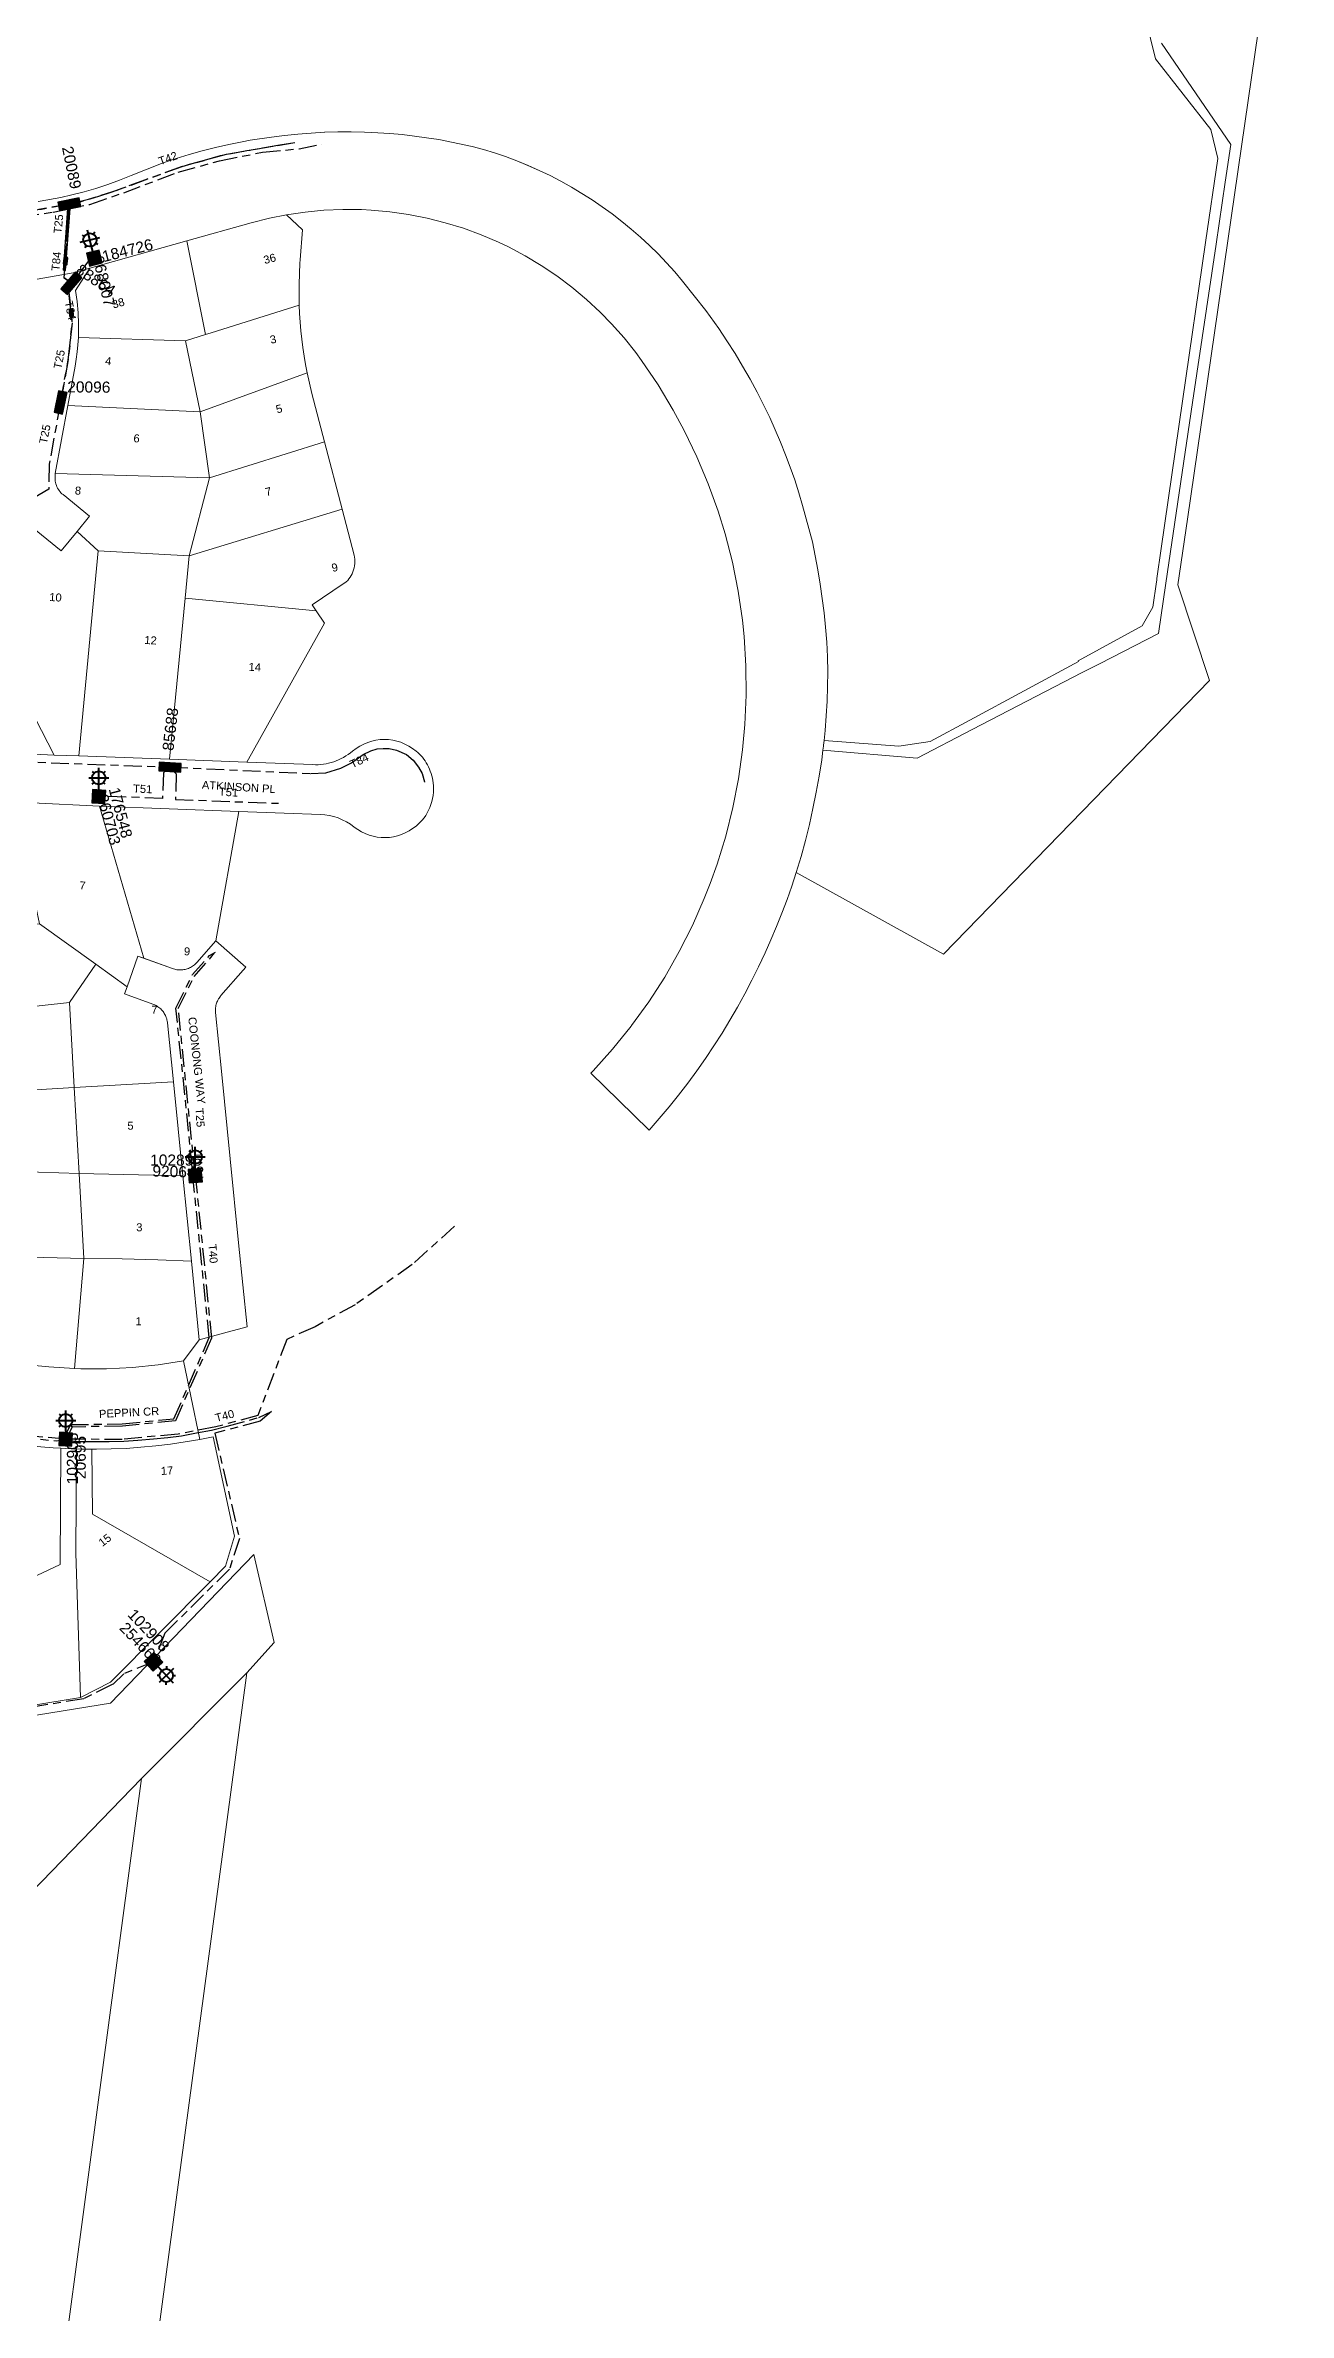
# Model space of a CAD drawing. Header units: metres. Extents: x 299140 to 300955, y 6226202 to 6227439.
# Drawn here: x 300661 to 300941, y 6226477 to 6226987 of the extents above; entities that cross this region are included whole.
import ezdxf
from ezdxf.enums import TextEntityAlignment as Align

# ---------------------------------------------------------------- set-up
doc = ezdxf.new("R2010")
doc.units = ezdxf.units.M
doc.linetypes.add('Cable Exist UG', pattern=[8.2, 4, -1.2, 1.8, -1.2])
doc.layers.get('0').update_dxf_attribs({"color": 6})
doc.layers.add('Cadastre Land Parcels_SP_EXT', color=9, linetype='Continuous', lineweight=5)
doc.layers.add('Cadastre Roads_SP_EXT', color=9, linetype='Continuous', lineweight=5)
for name, color, linetype in [('Duct_SP_EXT', 7, 'Continuous'), ('Equip_LV_EXT', 7, 'Continuous'), ('Equip_SL_EXT', 7, 'Continuous'), ('Equip_SP_SL_EXT', 7, 'Continuous'), ('Mains_HV_EXT', 7, 'Continuous'), ('Mains_LV_EXT', 7, 'Continuous'), ('Mains_SL_EXT', 7, 'Continuous'), ('SupportsUG_SP_LV_EXT', 7, 'Continuous'), ('SupportsUG_SP_LV_SL_EXT', 7, 'Continuous')]:
    doc.layers.add(name, color=color, linetype=linetype)
doc.styles.add('COLUMN_LABEL', font='arial.ttf')
doc.styles.add('iecARIAL', font='arial.ttf', dxfattribs={"height": 2})
doc.styles.add('POLE_LABEL', font='arial.ttf')
doc.styles.get("Standard").update_dxf_attribs({"font": 'arial.ttf'})

# ---------------------------------------------------------------- blocks, each defined once
blk = doc.blocks.new('COLUMN_EXT')
blk.add_hatch(color=256).paths.add_polyline_path([(-1.49, 1.48), (-1.49, -1.49), (1.48, -1.49), (1.48, 1.48)])
blk.add_lwpolyline([(-1.49, -1.49), (1.48, -1.49), (1.48, 1.48), (-1.49, 1.48)], close=True)
for tag, height, style, flags, p in [('STRUCTURE_PLANT_NUMBER', 0.2, 'POLE_LABEL', 9, (1.81, 0.03)), ('ASSET_NUM', 2.5, 'COLUMN_LABEL', 8, (2, 2)), ('STREET_CODE', 0.2, 'COLUMN_LABEL', 9, (1.81, -0.2))]:
    blk.add_attdef(tag, text='', height=height, dxfattribs=dict(style=style, flags=flags)).set_placement(p, align=Align.MIDDLE_LEFT)
at = {"flags": 1}
blk.add_attdef('Z', (1.81, -2.35), '', height=0.2, dxfattribs=at)
at = {"flags": 9}
for tag, p in [('COLUMN_TYPE', (1.81, -0.4)), ('OWNED_BY', (1.81, -0.6)), ('STATE', (1.81, -0.8)), ('USAGE', (1.81, -1)), ('STREETNAME', (1.81, -1.6)), ('SUBURB', (1.81, -1.8)), ('LEGEND', (1.81, -1.2)), ('LOCATION', (1.81, -1.4)), ('NOTES', (1.81, -2))]:
    blk.add_attdef(tag, text='', height=0.2, dxfattribs=at).set_placement(p, align=Align.MIDDLE_LEFT)
blk = doc.blocks.new('PILLAR_EXT')
blk.add_hatch(color=256).paths.add_polyline_path([(-2.475, 0.99), (-2.475, -0.99), (2.475, -0.99), (2.475, 0.99)])
blk.add_lwpolyline([(-2.475, -0.99), (2.475, -0.99), (2.475, 0.99), (-2.475, 0.99)], close=True)
at = {"style": 'iecARIAL', "flags": 8}
blk.add_attdef('ASSET_NUM', (1.5, 3.5), '', height=2.5, dxfattribs=at)
for tag, p, flags in [('OWNED_BY', (0, -0.2), 9), ('STATE', (0, -0.4), 9), ('SUPPORT_TYPE', (0, -0.6), 9), ('STREETNAME', (0, -1.8), 9), ('SUBURB', (0, -2), 1), ('USAGE', (0, -0.8), 9), ('LEGEND', (0, -1), 9), ('LOCATION', (0, -1.2), 9), ('NOTES', (0, -1.4), 9), ('PARENT', (0, -1.6), 9)]:
    blk.add_attdef(tag, p, '', height=0.2, dxfattribs=dict(flags=flags))
blk = doc.blocks.new('SL_LANTERN_EXT')
at = {"lineweight": 40}
for p, q in [((-1.46, 5.68), (-1.06, 5.28)), ((0, 1.97), (0, 6.47)), ((1.46, 5.68), (1.06, 5.28)), ((-2.25, 4.22), (2.25, 4.22)), ((-1.46, 2.76), (-1.06, 3.16)), ((0, 0), (0, 2.72)), ((1.46, 2.76), (1.06, 3.16))]:
    blk.add_line(p, q, dxfattribs=at)
blk.add_circle((0, 4.22), 1.5, dxfattribs=at)
at = {"style": 'iecARIAL', "flags": 8}
blk.add_attdef('ASSET_NUM', (1.5, 1.5), '', height=2.5, dxfattribs=at)
for tag, p, height, flags in [('OPERATING_VOLTAGE', (0.98, -1.65), 0.2, 9), ('ORIENTATION', (0.98, -1.85), 0.2, 9), ('OWNED_BY', (0.98, -2.05), 0.2, 9), ('STATE', (0.98, -2.25), 0.2, 9), ('CONSTRUCTED_VOLTAGE', (0.98, -0.65), 0.2, 9), ('CONTROL_TYPE', (0.98, -0.85), 0.2, 9), ('LANTERN_PURPOSE', (0.98, -1.05), 0.2, 9), ('LANTERN_TYPE', (0.98, -1.25), 0.2, 9), ('NO_PHASES', (0.98, -1.45), 0.2, 9), ('USAGE', (0.98, -2.45), 0.2, 9), ('CEXIST', (0.98, -2.65), 0.2, 9), ('CNEW', (0.98, -2.85), 0.2, 9), ('CNUMBER', (0.98, -3.05), 0.2, 9), ('CREMOVE', (0.98, -3.25), 0.2, 9), ('CREPLACE', (0.98, -3.45), 0.2, 9), ('LKINGHEIGHT', (0.98, -3.65), 0.2, 9), ('LBRACKET', (0.98, -3.85), 0.2, 9), ('LBRACKETVOCAB', (0.98, -4.05), 0.2, 9), ('LCATEGORY', (0.98, -4.25), 0.2, 9), ('LCHARGE1', (0.98, -4.45), 0.2, 9), ('LCHARGE1PERCENT', (0.98, -4.65), 0.2, 9), ('LCHARGE2', (0.98, -4.85), 0.2, 9), ('LCHARGE2PERCENT', (0.98, -5.05), 0.2, 9), ('LCHARGE3', (0.98, -5.25), 0.2, 9), ('LNUMBER', (2.18, -3.25), 2.5, 8), ('STREETNAME', (0.98, -9.25), 0.2, 9), ('SUBURB', (0.98, -9.45), 0.2, 1), ('LCHARGE3PERCENT', (0.98, -5.45), 0.2, 9), ('LEXIST', (0.98, -5.65), 0.2, 9), ('LLAMP', (0.98, -5.85), 0.2, 9), ('LLAMPVOCAB', (0.98, -6.05), 0.2, 9), ('LMAST', (0.98, -6.25), 0.2, 9), ('LMASTVOCAB', (0.98, -6.45), 0.2, 9), ('LNEW', (0.98, -6.65), 0.2, 9), ('LANTNUMBER', (0.98, -6.85), 0.2, 9), ('LOUTREACH', (0.98, -7.25), 0.2, 9), ('LOUTREACHVOCAB', (0.98, -7.45), 0.2, 9), ('LRATECODE', (0.98, -7.65), 0.2, 9), ('LREMOVE', (0.98, -7.85), 0.2, 9), ('LREPLACE', (0.98, -8.05), 0.2, 9), ('LTYPE', (0.98, -8.25), 0.2, 9), ('LTYPEVOCAB', (0.98, -8.45), 0.2, 9), ('LEGEND', (0.98, -8.65), 0.2, 9), ('LOCATION', (0.98, -8.85), 0.2, 9), ('NOTES', (0.98, -9.05), 0.2, 9)]:
    blk.add_attdef(tag, p, '', height=height, dxfattribs=dict(flags=flags))
blk = doc.blocks.new('LV_STJ_EXT')
h = blk.add_hatch(color=256)
edge = h.paths.add_edge_path()
edge.add_ellipse((-0.59, 0.13), major_axis=(0.226, 0.226), ratio=1, start_angle=45, end_angle=135)
edge.add_line((-0.91, 0.13), (-0.91, -0.13))
edge.add_ellipse((-0.59, -0.13), major_axis=(0.226, 0.226), ratio=1, start_angle=135, end_angle=225)
edge.add_line((-0.59, -0.45), (0.59, -0.45))
edge.add_ellipse((0.59, -0.13), major_axis=(-0.226, 0.226), ratio=1, start_angle=135, end_angle=225)
edge.add_line((0.91, -0.13), (0.91, 0.13))
edge.add_ellipse((0.59, 0.13), major_axis=(-0.226, 0.226), ratio=1, start_angle=225, end_angle=315)
edge.add_line((0.59, 0.45), (-0.59, 0.45))
blk.add_lwpolyline([(-0.91, 0.13), (-0.91, -0.13, 0.414214), (-0.59, -0.45), (0.59, -0.45, 0.414214), (0.91, -0.13), (0.91, 0.13, 0.414214), (0.59, 0.45), (-0.59, 0.45, 0.414214)], format="xyb", close=True)
at = {"flags": 1}
blk.add_attdef('Z', (0, 0), '', height=0.2, dxfattribs=at)
at = {"flags": 9}
for tag, p in [('ORIENTATION', (0, 0)), ('USAGE', (0, -0.2)), ('LEGEND', (0, -0.4)), ('NOTES', (0, -0.6))]:
    blk.add_attdef(tag, text='', height=0.2, dxfattribs=at).set_placement(p, align=Align.MIDDLE_LEFT)
blk = doc.blocks.new('CONNECTOR_NODE_EXT')
h = blk.add_hatch(color=256)
edge = h.paths.add_edge_path()
edge.add_arc((0, 0), 0.5, 0, 360)
blk.add_circle((0, 0), 0.5)
at = {"flags": 1}
blk.add_attdef('Z', (0, 0), '', height=0.2, dxfattribs=at)
at = {"flags": 9}
for tag, p in [('CONNECTOR_TYPE', (0, 0)), ('CONSTRUCTED_VOLTAGE', (0, -0.2)), ('OPERATING_VOLTAGE', (0, -0.6)), ('ORIENTATION', (0, -0.8)), ('SUBTYPE', (0, -1)), ('NO_PHASES', (0, -0.4)), ('USAGE', (0, -1.2)), ('NOTES', (0, -1.4))]:
    blk.add_attdef(tag, text='', height=0.2, dxfattribs=at).set_placement(p, align=Align.MIDDLE_LEFT)

msp = doc.modelspace()

# ---------------------------------------------------------------- linework, layer by layer
at = {"layer": 'Cadastre Land Parcels_SP_EXT', "linetype": 'Continuous'}
for points in [[(300912.42, 6226987.69), (300928.02, 6226964.91), (300926.74, 6226956.45), (300924.71, 6226942.5), (300919.41, 6226906.89), (300913.4, 6226866.26), (300911.72, 6226854.94), (300898.46, 6226848.09), (300894.58, 6226846.11), (300869.83, 6226833.32), (300857.45, 6226826.88), (300836.27, 6226828.64), (300835.99, 6226826.52), (300835.41, 6226822.83), (300834.76, 6226819.18), (300834.02, 6226815.54), (300833.21, 6226811.92), (300832.31, 6226808.32), (300831.33, 6226804.74), (300830.26, 6226801.17), (300863.42, 6226782.76), (300923.23, 6226844.3), (300916.09, 6226865.83), (300918.24, 6226880.63), (300941.03, 6227037.52)], [(300659.72, 6226952.14), (300661.92, 6226952.47), (300662.27, 6226952.53), (300664.8, 6226953), (300667.32, 6226953.57), (300670.04, 6226954.26), (300672.73, 6226955.05), (300675.4, 6226955.93), (300678.04, 6226956.89), (300680.64, 6226957.94), (300687.84, 6226960.81), (300690.74, 6226961.77), (300693.68, 6226962.65), (300696.65, 6226963.48), (300699.63, 6226964.24), (300702.62, 6226964.93), (300705.63, 6226965.55), (300707.42, 6226965.9), (300712.18, 6226966.59), (300715.16, 6226966.97), (300718.14, 6226967.27), (300721.13, 6226967.51), (300724.12, 6226967.67), (300724.21, 6226967.67), (300727.12, 6226967.75), (300730.11, 6226967.76), (300733.11, 6226967.7), (300736.11, 6226967.55), (300738.86, 6226967.38), (300741.62, 6226967.14), (300744.37, 6226966.83), (300747.11, 6226966.46), (300749.84, 6226966.03), (300757.37, 6226964.5), (300759.88, 6226963.8), (300762.36, 6226963.05), (300764.82, 6226962.21), (300767.38, 6226961.26), (300769.91, 6226960.22), (300772.42, 6226959.11), (300774.88, 6226957.92), (300777.32, 6226956.66), (300779.71, 6226955.33), (300782.06, 6226953.92), (300784.37, 6226952.45), (300786.63, 6226950.91), (300788.84, 6226949.3), (300791.02, 6226947.64), (300793.14, 6226945.9), (300795.22, 6226944.1), (300797.23, 6226942.24), (300799.19, 6226940.32), (300801.08, 6226938.33), (300802.91, 6226936.29), (300804.7, 6226934.18), (300809.89, 6226927.58), (300810.89, 6226926.24), (300812.82, 6226923.51), (300814.68, 6226920.73), (300816.48, 6226917.9), (300818.2, 6226915.04), (300819.86, 6226912.13), (300821.45, 6226909.18), (300822.97, 6226906.21), (300824.28, 6226903.48), (300825.54, 6226900.73), (300826.73, 6226897.94), (300827.86, 6226895.14), (300828.92, 6226892.3), (300829.92, 6226889.45), (300830.85, 6226886.57), (300831.69, 6226883.7), (300833.88, 6226875.56), (300834.53, 6226872.42), (300835.12, 6226869.23), (300835.65, 6226866.03), (300836.11, 6226862.81), (300836.51, 6226859.59), (300836.87, 6226856.36), (300837.13, 6226852.94), (300837.27, 6226849.63), (300837.33, 6226846.32), (300837.3, 6226843.01), (300837.2, 6226839.71), (300837.02, 6226836.41), (300836.76, 6226833.11), (300836.53, 6226830.83), (300836.53, 6226830.83), (300853.3, 6226829.6), (300860.41, 6226830.65), (300869.27, 6226835.4), (300893.78, 6226848.61), (300893.69, 6226848.76), (300908.1, 6226856.63), (300910.47, 6226860.83), (300911.3, 6226866.56), (300911.35, 6226866.9), (300911.4, 6226867.27), (300912.37, 6226874), (300917.14, 6226907.18), (300922.32, 6226942.86), (300925.06, 6226961.78), (300923.55, 6226968.27), (300911.04, 6226984.19), (300907.73, 6226997.97)], [(300655.25, 6226881.4), (300664.87, 6226873.5), (300668.46, 6226877.88), (300671.27, 6226881.29), (300665.33, 6226886.17), (300665.08, 6226886.36), (300664.85, 6226886.57), (300664.64, 6226886.81), (300664.44, 6226887.06), (300664.26, 6226887.33), (300664.1, 6226887.61), (300663.95, 6226887.91), (300663.82, 6226888.23), (300663.72, 6226888.55), (300663.63, 6226888.88), (300663.57, 6226889.22), (300663.53, 6226889.56), (300663.51, 6226889.91), (300663.51, 6226890.25), (300663.53, 6226890.6), (300663.58, 6226890.94), (300666.39, 6226906.19), (300668.03, 6226915.07), (300668.3, 6226916.65), (300668.51, 6226918.25), (300668.67, 6226919.86), (300668.77, 6226921.47), (300668.8, 6226922.02), (300668.82, 6226924.55), (300668.72, 6226927.07), (300668.48, 6226929.59), (300668.11, 6226932.09), (300671.31, 6226937.12), (300667.59, 6226936.07), (300652.7, 6226933.4)], [(300552.82, 6226463.49), (300660.51, 6226574.17), (300682.99, 6226597.3), (300706.64, 6226621.07), (300712.78, 6226627.93), (300712.78, 6226627.93), (300708.24, 6226647.7), (300675.96, 6226614.27), (300635.17, 6226607.65), (300630.27, 6226603.77), (300613.15, 6226551.24), (300593.77, 6226531.24), (300579.13, 6226516.12), (300561.16, 6226497.58), (300496.3, 6226430.64)]]:
    msp.add_lwpolyline(points, dxfattribs=at)
for points in [[(300697.33, 6226922.17), (300698.67, 6226922.58), (300718.43, 6226928.79), (300718.4, 6226933.53), (300718.62, 6226938.26), (300718.67, 6226938.99), (300719.21, 6226945.72), (300715.58, 6226949.11), (300711.74, 6226948.35), (300707.63, 6226947.31), (300693.17, 6226943.25), (300697.33, 6226922.17)], [(300697.33, 6226922.17), (300693.17, 6226943.25), (300671.31, 6226937.12), (300668.11, 6226932.09), (300668.48, 6226929.59), (300668.72, 6226927.07), (300668.82, 6226924.55), (300668.8, 6226922.02), (300668.77, 6226921.47), (300692.86, 6226920.79), (300697.33, 6226922.17)], [(300692.86, 6226920.79), (300696.18, 6226904.81), (300720.23, 6226913.58), (300719.86, 6226915.45), (300719.54, 6226917.34), (300719.26, 6226919.23), (300719.02, 6226921.13), (300718.81, 6226923.04), (300718.64, 6226924.95), (300718.52, 6226926.87), (300718.43, 6226928.79), (300698.67, 6226922.58), (300697.33, 6226922.17), (300692.86, 6226920.79)], [(300666.39, 6226906.19), (300696.18, 6226904.81), (300692.86, 6226920.79), (300668.77, 6226921.47), (300668.67, 6226919.86), (300668.51, 6226918.25), (300668.3, 6226916.65), (300668.03, 6226915.07), (300666.39, 6226906.19)], [(300696.18, 6226904.81), (300698.24, 6226889.93), (300724.15, 6226898.03), (300721.31, 6226908.93), (300720.74, 6226911.24), (300720.23, 6226913.58), (300696.18, 6226904.81)], [(300663.58, 6226890.94), (300698.24, 6226889.93), (300696.18, 6226904.81), (300666.39, 6226906.19), (300663.58, 6226890.94)], [(300693.69, 6226872.36), (300728.11, 6226882.86), (300724.15, 6226898.03), (300698.24, 6226889.93), (300693.69, 6226872.36)], [(300665.33, 6226886.17), (300671.27, 6226881.29), (300668.46, 6226877.88), (300673.25, 6226873.54), (300693.69, 6226872.36), (300698.24, 6226889.93), (300663.58, 6226890.94), (300663.53, 6226890.6), (300663.51, 6226890.25), (300663.51, 6226889.91), (300663.53, 6226889.56), (300663.57, 6226889.22), (300663.63, 6226888.88), (300663.72, 6226888.55), (300663.82, 6226888.23), (300663.95, 6226887.91), (300664.1, 6226887.61), (300664.26, 6226887.33), (300664.44, 6226887.06), (300664.64, 6226886.81), (300664.85, 6226886.57), (300665.08, 6226886.36), (300665.33, 6226886.17)], [(300648.98, 6226855.32), (300663.33, 6226827.52), (300668.86, 6226827.41), (300673.25, 6226873.54), (300668.46, 6226877.88), (300664.87, 6226873.5), (300655.25, 6226881.4), (300654.35, 6226881.34), (300648.98, 6226855.32)], [(300692.78, 6226862.88), (300722.23, 6226860.02), (300721.33, 6226861.34), (300728.34, 6226866.07), (300728.7, 6226866.3), (300729.03, 6226866.56), (300729.35, 6226866.86), (300729.64, 6226867.19), (300729.91, 6226867.55), (300730.15, 6226867.94), (300730.36, 6226868.35), (300730.54, 6226868.78), (300730.69, 6226869.23), (300730.81, 6226869.69), (300730.89, 6226870.16), (300730.94, 6226870.64), (300730.96, 6226871.12), (300730.94, 6226871.61), (300730.88, 6226872.09), (300730.79, 6226872.56), (300728.11, 6226882.86), (300693.69, 6226872.36), (300692.78, 6226862.88)], [(300668.86, 6226827.41), (300689.29, 6226826.63), (300692.78, 6226862.88), (300693.69, 6226872.36), (300673.25, 6226873.54), (300668.86, 6226827.41)], [(300689.29, 6226826.63), (300706.69, 6226825.97), (300724.13, 6226857.2), (300722.23, 6226860.02), (300692.78, 6226862.88), (300689.29, 6226826.63)], [(300648.98, 6226855.32), (300640.62, 6226853.45), (300640.63, 6226827.43), (300650.83, 6226827.83), (300652.83, 6226827.86), (300654.84, 6226827.86), (300656.84, 6226827.83), (300658.85, 6226827.75), (300663.33, 6226827.52), (300648.98, 6226855.32)], [(300654.28, 6226816.9), (300660.01, 6226789.56), (300672.66, 6226780.55), (300679.71, 6226775.4), (300682.18, 6226782.3), (300683.47, 6226781.84), (300673.51, 6226816.03), (300658.44, 6226816.79), (300656.36, 6226816.87), (300654.28, 6226816.9)], [(300673.51, 6226816.03), (300683.47, 6226781.84), (300689.97, 6226779.51), (300690.18, 6226779.44), (300690.43, 6226779.37), (300690.68, 6226779.31), (300690.94, 6226779.27), (300691.2, 6226779.24), (300691.46, 6226779.22), (300691.73, 6226779.22), (300691.99, 6226779.23), (300692.25, 6226779.25), (300692.51, 6226779.29), (300692.77, 6226779.34), (300693.02, 6226779.41), (300693.27, 6226779.48), (300693.51, 6226779.57), (300693.75, 6226779.68), (300693.99, 6226779.79), (300694.22, 6226779.92), (300694.44, 6226780.06), (300694.65, 6226780.21), (300694.86, 6226780.38), (300695.05, 6226780.55), (300695.24, 6226780.73), (300695.42, 6226780.92), (300699.68, 6226785.78), (300704.87, 6226814.85), (300673.51, 6226816.03)], [(300672.66, 6226780.55), (300660.01, 6226789.56), (300650.3, 6226789.13), (300641.13, 6226789), (300643.27, 6226786.23), (300639.12, 6226783.03), (300637.67, 6226778.93), (300640.08, 6226768.95), (300666.74, 6226771.89), (300672.66, 6226780.55)], [(300679.71, 6226775.4), (300672.66, 6226780.55), (300666.74, 6226771.89), (300667.81, 6226752.76), (300690.13, 6226754.08), (300688.8, 6226767.34), (300688.79, 6226767.47), (300688.75, 6226767.73), (300688.7, 6226767.99), (300688.63, 6226768.24), (300688.55, 6226768.49), (300688.45, 6226768.73), (300688.35, 6226768.97), (300688.23, 6226769.21), (300688.1, 6226769.43), (300687.96, 6226769.65), (300687.81, 6226769.87), (300687.64, 6226770.07), (300687.47, 6226770.26), (300687.28, 6226770.45), (300687.09, 6226770.63), (300686.89, 6226770.79), (300686.67, 6226770.95), (300686.46, 6226771.09), (300686.23, 6226771.22), (300686, 6226771.34), (300685.76, 6226771.45), (300685.51, 6226771.54), (300679.14, 6226773.83), (300679.71, 6226775.4)], [(300644.11, 6226751.33), (300667.81, 6226752.76), (300666.74, 6226771.89), (300640.08, 6226768.95), (300642.59, 6226758.57), (300643.98, 6226752.03), (300644.11, 6226751.33)], [(300646.03, 6226734.18), (300668.95, 6226733.44), (300667.81, 6226752.76), (300644.11, 6226751.33), (300645.13, 6226744.72), (300645.8, 6226738.06), (300646.03, 6226734.18)], [(300692.26, 6226732.86), (300690.13, 6226754.08), (300667.81, 6226752.76), (300668.95, 6226733.44), (300692.26, 6226732.86)], [(300670.01, 6226714.3), (300668.95, 6226733.44), (300646.03, 6226734.18), (300646.2, 6226724.36), (300645.87, 6226714.86), (300670.01, 6226714.3)], [(300670.01, 6226714.3), (300678.59, 6226714.23), (300686.66, 6226713.98), (300694.18, 6226713.7), (300692.26, 6226732.86), (300668.95, 6226733.44), (300670.01, 6226714.3)], [(300670.01, 6226714.3), (300645.87, 6226714.86), (300645.34, 6226708.06), (300644.19, 6226695.61), (300647.81, 6226691.25), (300662.15, 6226689.91), (300667.93, 6226689.53), (300670.01, 6226714.3)], [(300692.43, 6226691.24), (300695.96, 6226696.01), (300694.18, 6226713.7), (300686.66, 6226713.98), (300678.59, 6226714.23), (300670.01, 6226714.3), (300667.93, 6226689.53), (300669.29, 6226689.48), (300675.1, 6226689.46), (300680.91, 6226689.75), (300686.69, 6226690.35), (300692.43, 6226691.24)], [(300668.33, 6226671.45), (300665.86, 6226671.55), (300664.83, 6226671.61), (300664.64, 6226645.43), (300643.57, 6226635.55), (300641.65, 6226611.03), (300669.21, 6226615.5), (300668.22, 6226647.97), (300668.33, 6226671.45)], [(300664.83, 6226671.61), (300663.08, 6226671.7), (300660.29, 6226671.96), (300646.47, 6226673.26), (300643.96, 6226640.53), (300643.57, 6226635.55), (300664.64, 6226645.43), (300664.83, 6226671.61)], [(300668.22, 6226647.97), (300669.21, 6226615.5), (300675.98, 6226618.98), (300698.42, 6226641.57), (300671.96, 6226656.75), (300671.77, 6226671.39), (300669.54, 6226671.41), (300668.33, 6226671.45), (300668.22, 6226647.97)], [(300671.96, 6226656.75), (300698.42, 6226641.57), (300701.89, 6226645.06), (300703.87, 6226651.81), (300699.11, 6226674.19), (300696.11, 6226673.59), (300692.81, 6226673.02), (300689.5, 6226672.53), (300686.18, 6226672.13), (300682.85, 6226671.82), (300679.51, 6226671.58), (300676.17, 6226671.44), (300672.83, 6226671.38), (300671.77, 6226671.39), (300671.96, 6226656.75)]]:
    msp.add_lwpolyline(points, close=True, dxfattribs=at)
at = {"layer": 'Cadastre Roads_SP_EXT', "linetype": 'Continuous'}
for points in [[(300652.7, 6226933.4), (300667.59, 6226936.07), (300671.31, 6226937.12), (300693.17, 6226943.25), (300707.63, 6226947.31), (300711.74, 6226948.35), (300715.57, 6226949.11), (300719.77, 6226949.73), (300723.99, 6226950.13), (300728.23, 6226950.31), (300732.47, 6226950.27), (300734.61, 6226950.16), (300738.84, 6226949.78), (300743.04, 6226949.18), (300747.2, 6226948.36), (300751.31, 6226947.33), (300755.37, 6226946.08), (300759.35, 6226944.62), (300763.25, 6226942.96), (300765.5, 6226941.88), (300769.25, 6226939.9), (300772.89, 6226937.72), (300776.41, 6226935.36), (300779.8, 6226932.81), (300783.06, 6226930.09), (300786.17, 6226927.2), (300788.72, 6226924.59), (300791.53, 6226921.42), (300794.17, 6226918.1), (300795.48, 6226916.32), (300799.17, 6226910.84), (300802.57, 6226905.18), (300805.03, 6226900.61), (300807.91, 6226894.67), (300810.48, 6226888.6), (300812.72, 6226882.4), (300814.29, 6226877.35), (300815.91, 6226870.94), (300817.2, 6226864.46), (300818.14, 6226857.92), (300818.52, 6226854.23), (300818.93, 6226847.64), (300818.99, 6226841.03), (300818.71, 6226834.43), (300818.27, 6226829.53), (300818.19, 6226828.76), (300817.26, 6226822.22), (300816, 6226815.74), (300814.39, 6226809.33), (300812.46, 6226803.01), (300810.91, 6226798.66), (300809.58, 6226795.3), (300806.92, 6226789.25), (300803.94, 6226783.36), (300800.66, 6226777.62), (300797.08, 6226772.07), (300793.22, 6226766.71), (300793.1, 6226766.55), (300788.95, 6226761.41), (300784.54, 6226756.49), (300784.05, 6226755.98), (300790.36, 6226749.82), (300797.17, 6226743.18), (300799.45, 6226745.78), (300801.65, 6226748.39), (300803.79, 6226751.04), (300805.87, 6226753.75), (300807.89, 6226756.5), (300809.85, 6226759.29), (300811.74, 6226762.12), (300813.58, 6226765), (300815.35, 6226767.92), (300817.06, 6226770.87), (300818.7, 6226773.86), (300820.28, 6226776.89), (300821.79, 6226779.94), (300823.23, 6226783.03), (300824.56, 6226786), (300825.84, 6226788.98), (300827.04, 6226791.99), (300828.19, 6226795.03), (300829.26, 6226798.1), (300830.26, 6226801.17), (300831.33, 6226804.74), (300832.31, 6226808.32), (300833.21, 6226811.92), (300834.02, 6226815.54), (300834.76, 6226819.18), (300835.41, 6226822.83), (300835.99, 6226826.52), (300836.27, 6226828.64), (300836.39, 6226829.56), (300836.42, 6226829.82), (300836.53, 6226830.83), (300836.76, 6226833.11), (300837.02, 6226836.4), (300837.2, 6226839.71), (300837.3, 6226843.01), (300837.33, 6226846.32), (300837.27, 6226849.63), (300837.13, 6226852.94), (300836.87, 6226856.36), (300836.51, 6226859.59), (300836.12, 6226862.81), (300835.65, 6226866.03), (300835.12, 6226869.23), (300834.53, 6226872.42), (300833.88, 6226875.56), (300831.69, 6226883.7), (300830.85, 6226886.56), (300829.92, 6226889.45), (300828.92, 6226892.3), (300827.86, 6226895.14), (300826.73, 6226897.94), (300825.54, 6226900.73), (300824.28, 6226903.48), (300822.97, 6226906.21), (300821.45, 6226909.18), (300819.86, 6226912.13), (300818.2, 6226915.04), (300816.48, 6226917.91), (300814.68, 6226920.73), (300812.82, 6226923.51), (300810.89, 6226926.24), (300809.89, 6226927.58), (300804.7, 6226934.18), (300802.91, 6226936.29), (300801.08, 6226938.33), (300799.19, 6226940.32), (300797.23, 6226942.24), (300795.22, 6226944.1), (300793.14, 6226945.9), (300791.02, 6226947.64), (300788.85, 6226949.3), (300786.63, 6226950.91), (300784.37, 6226952.45), (300782.06, 6226953.92), (300779.71, 6226955.33), (300777.32, 6226956.66), (300774.88, 6226957.92), (300772.42, 6226959.11), (300769.92, 6226960.22), (300767.38, 6226961.26), (300764.82, 6226962.21), (300762.36, 6226963.05), (300759.88, 6226963.8), (300757.37, 6226964.5), (300749.84, 6226966.03), (300747.11, 6226966.46), (300744.37, 6226966.83), (300741.62, 6226967.14), (300738.86, 6226967.38), (300736.11, 6226967.55), (300733.11, 6226967.7), (300730.11, 6226967.76), (300727.11, 6226967.75), (300724.21, 6226967.67), (300724.12, 6226967.67), (300721.13, 6226967.51), (300718.14, 6226967.27), (300715.16, 6226966.97), (300712.18, 6226966.59), (300707.42, 6226965.9), (300705.63, 6226965.55), (300702.62, 6226964.93), (300699.63, 6226964.24), (300696.65, 6226963.48), (300693.68, 6226962.65), (300690.74, 6226961.77), (300687.84, 6226960.81), (300680.64, 6226957.94), (300678.04, 6226956.89), (300675.4, 6226955.93), (300672.73, 6226955.05), (300670.04, 6226954.26), (300667.32, 6226953.57), (300664.8, 6226953), (300662.27, 6226952.53), (300661.92, 6226952.47), (300659.72, 6226952.14)], [(300658.44, 6226816.79), (300673.51, 6226816.03), (300704.87, 6226814.85), (300715.04, 6226814.48), (300723.22, 6226814.17), (300724.22, 6226814.1), (300725.22, 6226813.95), (300726.21, 6226813.72), (300727.18, 6226813.41), (300728.13, 6226813.02), (300729.06, 6226812.54), (300729.96, 6226811.99), (300730.82, 6226811.37), (300731.62, 6226810.81), (300732.45, 6226810.32), (300733.3, 6226809.91), (300734.18, 6226809.57), (300735.08, 6226809.31), (300735.99, 6226809.12), (300736.9, 6226809.02), (300737.82, 6226808.99), (300738.74, 6226809.05), (300739.66, 6226809.18), (300740.56, 6226809.4), (300741.44, 6226809.69), (300742.31, 6226810.06), (300743.15, 6226810.5), (300743.96, 6226811.01), (300744.73, 6226811.6), (300745.22, 6226812), (300745.69, 6226812.44), (300746.13, 6226812.91), (300746.53, 6226813.43), (300746.91, 6226813.97), (300747.25, 6226814.55), (300747.56, 6226815.15), (300747.84, 6226815.78), (300748.07, 6226816.43), (300748.27, 6226817.1), (300748.43, 6226817.79), (300748.55, 6226818.49), (300748.62, 6226819.19), (300748.66, 6226819.9), (300748.65, 6226820.61), (300748.61, 6226821.32), (300748.52, 6226821.86), (300748.41, 6226822.39), (300748.27, 6226822.91), (300748.12, 6226823.42), (300747.94, 6226823.92), (300747.74, 6226824.41), (300747.53, 6226824.89), (300747.29, 6226825.35), (300747.03, 6226825.8), (300746.76, 6226826.24), (300746.46, 6226826.66), (300746.16, 6226827.06), (300745.83, 6226827.44), (300745.49, 6226827.8), (300745.13, 6226828.13), (300744.76, 6226828.45), (300743.95, 6226829.06), (300743.11, 6226829.59), (300742.24, 6226830.05), (300741.34, 6226830.43), (300740.42, 6226830.72), (300739.49, 6226830.93), (300738.54, 6226831.06), (300737.59, 6226831.1), (300736.64, 6226831.06), (300735.7, 6226830.93), (300734.77, 6226830.72), (300733.85, 6226830.42), (300732.96, 6226830.04), (300732.09, 6226829.59), (300731.26, 6226829.05), (300730.45, 6226828.44), (300729.96, 6226828.06), (300729.46, 6226827.69), (300728.94, 6226827.36), (300728.41, 6226827.04), (300727.87, 6226826.76), (300727.32, 6226826.49), (300726.77, 6226826.26), (300726.21, 6226826.05), (300725.63, 6226825.88), (300725.06, 6226825.72), (300724.48, 6226825.6), (300723.89, 6226825.5), (300723.31, 6226825.44), (300722.72, 6226825.4), (300722.13, 6226825.39), (300721.54, 6226825.41), (300706.69, 6226825.97), (300689.29, 6226826.63), (300668.86, 6226827.41), (300663.33, 6226827.52), (300658.85, 6226827.75)], [(300660.29, 6226671.96), (300663.08, 6226671.7), (300664.83, 6226671.61), (300665.86, 6226671.55), (300668.33, 6226671.45), (300669.54, 6226671.41), (300671.77, 6226671.39), (300672.83, 6226671.38), (300676.17, 6226671.44), (300679.51, 6226671.58), (300682.85, 6226671.82), (300686.18, 6226672.13), (300689.5, 6226672.53), (300692.81, 6226673.02), (300696.11, 6226673.59), (300694.08, 6226683.31), (300692.43, 6226691.24), (300686.69, 6226690.35), (300680.91, 6226689.75), (300675.1, 6226689.46), (300669.29, 6226689.48), (300667.93, 6226689.53), (300667.93, 6226689.53), (300662.15, 6226689.91), (300647.81, 6226691.25)]]:
    msp.add_lwpolyline(points, dxfattribs=at)
for points in [[(300705.87, 6226779.19), (300706.45, 6226779.86), (300699.68, 6226785.78), (300695.42, 6226780.92), (300695.24, 6226780.73), (300695.05, 6226780.55), (300694.86, 6226780.38), (300694.65, 6226780.21), (300694.44, 6226780.06), (300694.22, 6226779.92), (300693.99, 6226779.79), (300693.75, 6226779.68), (300693.51, 6226779.57), (300693.27, 6226779.48), (300693.02, 6226779.41), (300692.77, 6226779.34), (300692.51, 6226779.29), (300692.25, 6226779.25), (300691.99, 6226779.23), (300691.73, 6226779.22), (300691.46, 6226779.22), (300691.2, 6226779.24), (300690.94, 6226779.27), (300690.68, 6226779.31), (300690.43, 6226779.37), (300690.18, 6226779.44), (300689.97, 6226779.51), (300682.18, 6226782.3), (300679.71, 6226775.4), (300679.14, 6226773.83), (300685.51, 6226771.54), (300685.76, 6226771.45), (300686, 6226771.34), (300686.23, 6226771.22), (300686.46, 6226771.09), (300686.67, 6226770.95), (300686.89, 6226770.79), (300687.09, 6226770.63), (300687.28, 6226770.45), (300687.47, 6226770.26), (300687.64, 6226770.07), (300687.81, 6226769.87), (300687.96, 6226769.65), (300688.1, 6226769.43), (300688.23, 6226769.21), (300688.35, 6226768.97), (300688.45, 6226768.73), (300688.55, 6226768.49), (300688.63, 6226768.24), (300688.7, 6226767.99), (300688.75, 6226767.73), (300688.79, 6226767.47), (300688.8, 6226767.34), (300690.13, 6226754.08), (300692.26, 6226732.86), (300694.18, 6226713.7), (300695.96, 6226696.01), (300701.45, 6226697.52), (300706.72, 6226698.96), (300704.82, 6226717.82), (300702.93, 6226736.71), (300700.96, 6226756.41), (300699.63, 6226769.66), (300699.61, 6226769.92), (300699.61, 6226770.18), (300699.61, 6226770.45), (300699.63, 6226770.71), (300699.67, 6226770.97), (300699.72, 6226771.22), (300699.78, 6226771.48), (300699.86, 6226771.73), (300699.95, 6226771.98), (300700.05, 6226772.22), (300700.16, 6226772.45), (300700.29, 6226772.68), (300700.43, 6226772.9), (300700.57, 6226773.12), (300700.73, 6226773.33), (300700.84, 6226773.45), (300705.87, 6226779.19)], [(300536.02, 6226446.22), (300679.63, 6226419.16), (300706.64, 6226621.07), (300682.99, 6226597.3), (300662.45, 6226443.72), (300552.82, 6226463.49), (300536.02, 6226446.22)]]:
    msp.add_lwpolyline(points, close=True, dxfattribs=at)
at = {"layer": 'Duct_SP_EXT'}
for p, q in [((300665.55, 6226938.66), (300666.42, 6226950.55)), ((300666.03, 6226938.63), (300666.9, 6226950.52)), ((300666.42, 6226950.55), (300666.66, 6226950.54)), ((300666.9, 6226950.52), (300666.66, 6226950.54)), ((300665.41, 6226936.63), (300665.55, 6226938.66)), ((300665.41, 6226936.63), (300665.64, 6226936.61)), ((300665.55, 6226938.66), (300665.79, 6226938.64)), ((300665.55, 6226938.66), (300665.79, 6226938.64)), ((300665.88, 6226936.6), (300665.64, 6226936.61)), ((300666.03, 6226938.63), (300665.79, 6226938.64)), ((300666.03, 6226938.63), (300665.79, 6226938.64)), ((300665.88, 6226936.6), (300666.03, 6226938.63))]:
    msp.add_line(p, q, dxfattribs=at)
at = {"layer": 'Mains_HV_EXT', "linetype": 'Cable Exist UG'}
msp.add_lwpolyline([(300493.61, 6226959.12), (300522.74, 6226971.53), (300531.9, 6226973.8), (300540.57, 6226973.96), (300549.54, 6226972.39), (300567.55, 6226964.99), (300602.15, 6226949.26), (300606.17, 6226959.7), (300620.2, 6226953.52), (300627.98, 6226951.14), (300635.58, 6226949.53), (300641.3, 6226948.88), (300647.8, 6226948.5), (300655.92, 6226948.72), (300663.12, 6226949.72), (300671.36, 6226951.46), (300678.96, 6226954.08), (300691.21, 6226958.7), (300700.54, 6226961.27), (300710.22, 6226963.19), (300718.41, 6226963.98), (300723.55, 6226965.02)], dxfattribs=at)
at = {"layer": 'Mains_LV_EXT', "linetype": 'Cable Exist UG'}
for points in [[(300717.49, 6226965.29), (300714.1, 6226964.75), (300701.99, 6226962.67), (300692.01, 6226959.91), (300677.63, 6226954.68), (300668.51, 6226951.77), (300666.74, 6226951.48)], [(300666.74, 6226951.48), (300656.93, 6226949.83), (300645.82, 6226949.62), (300636.32, 6226950.39), (300627.36, 6226952.47), (300620.88, 6226954.49), (300609.76, 6226959.39)], [(300665.88, 6226938.7), (300666.74, 6226951.48)], [(300667.19, 6226933.69), (300665.58, 6226934.89), (300665.88, 6226938.7)], [(300667.18, 6226927.01), (300666.51, 6226932.56), (300667.19, 6226933.69)], [(300664.76, 6226906.91), (300666.57, 6226916.98), (300667.4, 6226925.01), (300667.18, 6226927.01)], [(300664.76, 6226906.91), (300662.19, 6226893.03), (300662.11, 6226887.42), (300654.8, 6226883.08)], [(300689.37, 6226824.83), (300721.04, 6226823.42), (300724.46, 6226823.53), (300727.8, 6226824.64), (300730.22, 6226825.85), (300732.81, 6226827.66), (300734.57, 6226828.52), (300735.96, 6226828.95), (300737.34, 6226829.02), (300738.68, 6226829.03), (300740.36, 6226828.68), (300742.58, 6226827.7), (300744.1, 6226826.43), (300745.3, 6226824.86), (300746.08, 6226823.4), (300746.63, 6226821.56), (300746.6, 6226821.48)], [(300611, 6226824.4), (300612.23, 6226821.74), (300622.2, 6226822.13), (300622.98, 6226824.88), (300654.43, 6226826.16), (300689.37, 6226824.83)], [(300689.37, 6226824.83), (300687.88, 6226823.6), (300687.68, 6226817.77), (300673.42, 6226818.35)], [(300689.37, 6226824.83), (300690.8, 6226823.33), (300690.61, 6226817.57), (300713.77, 6226816.71)], [(300695.07, 6226732.94), (300691.23, 6226770.56), (300694.81, 6226777.76), (300699.59, 6226783.24)], [(300695.07, 6226732.94), (300698.73, 6226696.41), (300690.62, 6226677.76), (300678.68, 6226676.6), (300667.36, 6226676.38), (300665.92, 6226673.63)], [(300753.37, 6226721.6), (300743.87, 6226712.91), (300731.05, 6226703.89), (300722.01, 6226698.96), (300715.65, 6226696.11), (300709.15, 6226679), (300699.68, 6226676.39), (300691.23, 6226674.81), (300678.64, 6226673.6), (300665.92, 6226673.63)], [(300665.92, 6226673.63), (300635.03, 6226676.53), (300632.4, 6226679.53), (300612.02, 6226681.55), (300609.16, 6226681.69), (300601.88, 6226675.2)]]:
    msp.add_lwpolyline(points, dxfattribs=at)
at = {"layer": 'Mains_SL_EXT', "linetype": 'Cable Exist UG'}
for points in [[(300717.49, 6226965.29), (300712.52, 6226964.48), (300706.69, 6226963.49), (300700.67, 6226962.37), (300697.04, 6226961.34), (300692.12, 6226959.95), (300683.88, 6226956.99), (300678.75, 6226955.11), (300676.05, 6226954.13), (300673.32, 6226953.23), (300671.37, 6226952.66), (300666.74, 6226951.48)], [(300666.74, 6226951.48), (300660.46, 6226950.33), (300653.38, 6226949.68), (300652.08, 6226949.62), (300649.44, 6226949.59), (300646.82, 6226949.61), (300644.19, 6226949.72), (300641.55, 6226949.9), (300638.92, 6226950.18), (300636.3, 6226950.54), (300633.69, 6226950.99), (300631.11, 6226951.52), (300628.53, 6226952.13), (300625.98, 6226952.83), (300623.46, 6226953.61), (300620.88, 6226954.49), (300615.61, 6226956.82), (300609.76, 6226959.39)], [(300667.23, 6226933.7), (300665.58, 6226934.94), (300666.74, 6226951.48)], [(300672.36, 6226939.37), (300671.25, 6226939.03), (300667.23, 6226933.7)], [(300667.23, 6226933.7), (300666.53, 6226932.38), (300667.38, 6226924.78), (300666.5, 6226916.58), (300664.76, 6226906.91)], [(300664.76, 6226906.91), (300662.19, 6226893.03), (300662.11, 6226887.42), (300654.8, 6226883.08)], [(300695.07, 6226732.94), (300694.38, 6226734.77), (300690.72, 6226770.65), (300694.41, 6226778.17), (300698.28, 6226782.48), (300699.64, 6226783.24)], [(300665.92, 6226673.63), (300666.2, 6226675.2), (300667.06, 6226676.92), (300678.65, 6226677.1), (300690.26, 6226678.23), (300698.21, 6226696.49), (300694.69, 6226731.33), (300695.07, 6226732.94)], [(300600.51, 6226670.63), (300608.82, 6226678.11), (300616.06, 6226677.38), (300627.95, 6226676.29), (300628.44, 6226676.74), (300636.79, 6226675.87), (300646.91, 6226674.92), (300663.83, 6226673.29), (300665.92, 6226673.63)], [(300665.92, 6226673.63), (300668, 6226673.12), (300672.08, 6226673.1), (300675.66, 6226673.1), (300679, 6226673.19), (300682.12, 6226673.42), (300685.7, 6226673.74), (300688.91, 6226674.06), (300691.94, 6226674.43), (300695.33, 6226675.07), (300698.73, 6226675.7), (300702.26, 6226676.58), (300709.37, 6226678.51), (300712.19, 6226679.84)], [(300712.19, 6226679.84), (300709.66, 6226677.72), (300699.48, 6226674.99), (300704.99, 6226651.27), (300702.75, 6226644.37), (300688.24, 6226630.04), (300685.65, 6226623.54)], [(300685.65, 6226623.54), (300678.97, 6226620.87), (300676.61, 6226618.55), (300676.35, 6226618.42), (300669.98, 6226615.25), (300641.14, 6226610.55), (300634.66, 6226609.45), (300628.59, 6226607.27)]]:
    msp.add_lwpolyline(points, dxfattribs=at)

# ---------------------------------------------------------------- block references
at = {"layer": 'Equip_LV_EXT'}
for p, rotation in [((300665.88, 6226938.7), 84.3849512535475), ((300667.18, 6226927.01), 95.58361539646884)]:
    msp.add_blockref('LV_STJ_EXT', p, dxfattribs=dict(at, rotation=rotation))
at = {"layer": 'Equip_SL_EXT'}
for p in [(300666.74, 6226951.48), (300667.23, 6226933.7), (300664.76, 6226906.91)]:
    msp.add_blockref('CONNECTOR_NODE_EXT', p, dxfattribs=at)
at = {"layer": 'Equip_SP_SL_EXT'}
ref = msp.add_blockref('SL_LANTERN_EXT', (300672.36, 6226939.37), dxfattribs=dict(at, rotation=13.5304438781928))
ref.add_attrib('ASSET_NUM', '184726', dxfattribs={"layer": '0', "height": 2.5, "rotation": 14.4634, "style": 'iecARIAL'}).set_placement((300673.86, 6226940.87), align=Align.TOP_LEFT)
ref = msp.add_blockref('SL_LANTERN_EXT', (300673.35, 6226818.22), dxfattribs=at)
ref.add_attrib('ASSET_NUM', '176548', dxfattribs={"layer": '0', "height": 2.5, "rotation": 284.8488, "style": 'iecARIAL'}).set_placement((300674.85, 6226819.72), align=Align.BOTTOM_LEFT)
ref = msp.add_blockref('SL_LANTERN_EXT', (300695.07, 6226732.94), dxfattribs=at)
ref.add_attrib('ASSET_NUM', '102895', dxfattribs={"layer": '0', "height": 2.5, "rotation": 359.9951, "style": 'iecARIAL'}).set_placement((300696.57, 6226734.44), align=Align.BOTTOM_RIGHT)
ref = msp.add_blockref('SL_LANTERN_EXT', (300665.92, 6226673.63), dxfattribs=at)
ref.add_attrib('ASSET_NUM', '102905', dxfattribs={"layer": '0', "height": 2.5, "rotation": 90.04, "style": 'iecARIAL'}).set_placement((300667.42, 6226675.13), align=Align.MIDDLE_RIGHT)
ref = msp.add_blockref('SL_LANTERN_EXT', (300685.65, 6226623.54), dxfattribs=dict(at, rotation=223.4745707008873))
ref.add_attrib('ASSET_NUM', '102908', dxfattribs={"layer": '0', "height": 2.5, "rotation": 313.5108, "style": 'iecARIAL'}).set_placement((300687.15, 6226625.04), align=Align.BOTTOM_RIGHT)
at = {"layer": 'SupportsUG_SP_LV_EXT'}
ref = msp.add_blockref('PILLAR_EXT', (300666.74, 6226951.48), dxfattribs=dict(at, rotation=190.9045665670395))
ref.add_attrib('ASSET_NUM', '20089', dxfattribs={"layer": '0', "height": 2.5, "rotation": 281.6148, "style": 'iecARIAL'}).set_placement((300668.24, 6226954.98), align=Align.MIDDLE_RIGHT)
ref = msp.add_blockref('PILLAR_EXT', (300667.19, 6226933.69), dxfattribs=dict(at, rotation=49.38586994535129))
ref.add_attrib('ASSET_NUM', '88864', dxfattribs={"layer": '0', "height": 2.5, "rotation": 325.7111, "style": 'iecARIAL'}).set_placement((300668.69, 6226937.19), align=Align.MIDDLE_LEFT)
ref = msp.add_blockref('PILLAR_EXT', (300664.76, 6226906.91), dxfattribs=dict(at, rotation=78.3655293783063))
ref.add_attrib('ASSET_NUM', '20096', dxfattribs={"layer": '0', "height": 2.5, "rotation": 359.4982, "style": 'iecARIAL'}).set_placement((300666.26, 6226910.41), align=Align.MIDDLE_LEFT)
ref = msp.add_blockref('PILLAR_EXT', (300689.37, 6226824.83), dxfattribs=dict(at, rotation=176.6510317557654))
ref.add_attrib('ASSET_NUM', '85688', dxfattribs={"layer": '0', "height": 2.5, "rotation": 83.2708, "style": 'iecARIAL'}).set_placement((300690.87, 6226828.33), align=Align.BOTTOM_LEFT)
at = {"layer": 'SupportsUG_SP_LV_SL_EXT'}
ref = msp.add_blockref('COLUMN_EXT', (300672.36, 6226939.37), dxfattribs=dict(at, rotation=13.5304438781928))
ref.add_attrib('ASSET_NUM', '268007', dxfattribs={"layer": '0', "height": 2.5, "rotation": 283.4273, "style": 'COLUMN_LABEL'}).set_placement((300674.36, 6226940.12), align=Align.TOP_LEFT)
ref = msp.add_blockref('COLUMN_EXT', (300673.35, 6226818.22), dxfattribs=dict(at, rotation=356.7205806864292))
ref.add_attrib('ASSET_NUM', '260703', dxfattribs={"layer": '0', "height": 2.5, "rotation": 284.8488, "style": 'COLUMN_LABEL'}).set_placement((300675.35, 6226818.97), align=Align.TOP_LEFT)
ref = msp.add_blockref('COLUMN_EXT', (300695.07, 6226732.94), dxfattribs=dict(at, rotation=274.5403063401159))
ref.add_attrib('ASSET_NUM', '920642', dxfattribs={"layer": '0', "height": 2.5, "rotation": 358.5066, "style": 'COLUMN_LABEL'}).set_placement((300697.07, 6226733.69), align=Align.MIDDLE_RIGHT)
ref = msp.add_blockref('COLUMN_EXT', (300665.92, 6226673.63), dxfattribs=dict(at, rotation=356.904354505749))
ref.add_attrib('ASSET_NUM', '20695', dxfattribs={"layer": '0', "height": 2.5, "rotation": 90.04, "style": 'COLUMN_LABEL'}).set_placement((300667.92, 6226674.38), align=Align.TOP_RIGHT)
ref = msp.add_blockref('COLUMN_EXT', (300685.65, 6226623.54), dxfattribs=dict(at, rotation=223.4745707008873))
ref.add_attrib('ASSET_NUM', '254669', dxfattribs={"layer": '0', "height": 2.5, "rotation": 313.5108, "style": 'COLUMN_LABEL'}).set_placement((300687.65, 6226624.29), align=Align.TOP_RIGHT)

# ---------------------------------------------------------------- texts
at = {"layer": 'Cadastre Land Parcels_SP_EXT'}
for s, rotation, p in [('36', 14.68, (300710.68, 6226938.01)), ('38', 15.69, (300676.64, 6226928.01)), ('3', 13.3386, (300712.1, 6226920.06)), ('4', 353.93, (300674.71, 6226915.39)), ('5', 14.8568, (300713.47, 6226904.42)), ('6', 355.5706, (300681.1, 6226897.97)), ('8', 354.7153, (300667.91, 6226886.23)), ('7', 14.2605, (300711.05, 6226885.8)), ('9', 13.0285, (300725.96, 6226868.74)), ('10', 356.519, (300662.17, 6226862.24)), ('12', 356.9171, (300683.57, 6226852.57)), ('14', 357.2436, (300707.02, 6226846.54)), ('7', 356.5813, (300668.96, 6226797.36)), ('9', 357.2009, (300692.47, 6226782.53)), ('17', 3.3032, (300687.36, 6226665.59)), ('15', 38.2373, (300674.18, 6226649.38))]:
    msp.add_text(s, height=1.8, rotation=rotation, dxfattribs=at).set_placement(p)
for s, p in [('7', (300685.18, 6226769.36)), ('5', (300679.79, 6226743.28)), ('3', (300681.78, 6226720.42)), ('1', (300681.61, 6226699.28))]:
    msp.add_text(s, height=1.8, dxfattribs=at).set_placement(p)
at = {"layer": 'Cadastre Roads_SP_EXT'}
for s, rotation, p in [('ATKINSON PL', 356.5813, (300696.51, 6226819.98)), ('COONONG WAY', 276.1665, (300693.47, 6226768.53)), ('PEPPIN CR', 2.8142, (300673.45, 6226678.42))]:
    msp.add_text(s, height=1.8, rotation=rotation, dxfattribs=at).set_placement(p)
at = {"layer": 'Mains_LV_EXT'}
for s, rotation, p in [('T42', 20.0062, (300687.19, 6226960.24)), ('T25', 84.3847, (300664.96, 6226944.82)), ('T84', 84.3847, (300664.47, 6226936.4)), ('T84', 281.1241, (300665.69, 6226929.54)), ('T25', 78.6486, (300664.92, 6226914.29)), ('T25', 78.4114, (300661.67, 6226897.48)), ('T84', 25.8768, (300730.4, 6226824.54)), ('T51', 357.2619, (300681.03, 6226819.16)), ('T51', 356.3913, (300700.32, 6226818.46)), ('T25', 274.512, (300695.06, 6226748.08)), ('T40', 274.5601, (300698, 6226717.47)), ('T40', 14.2732, (300699.8, 6226677.52))]:
    msp.add_text(s, height=1.8, rotation=rotation, dxfattribs=at).set_placement(p)

doc.saveas('drawing.dxf')
